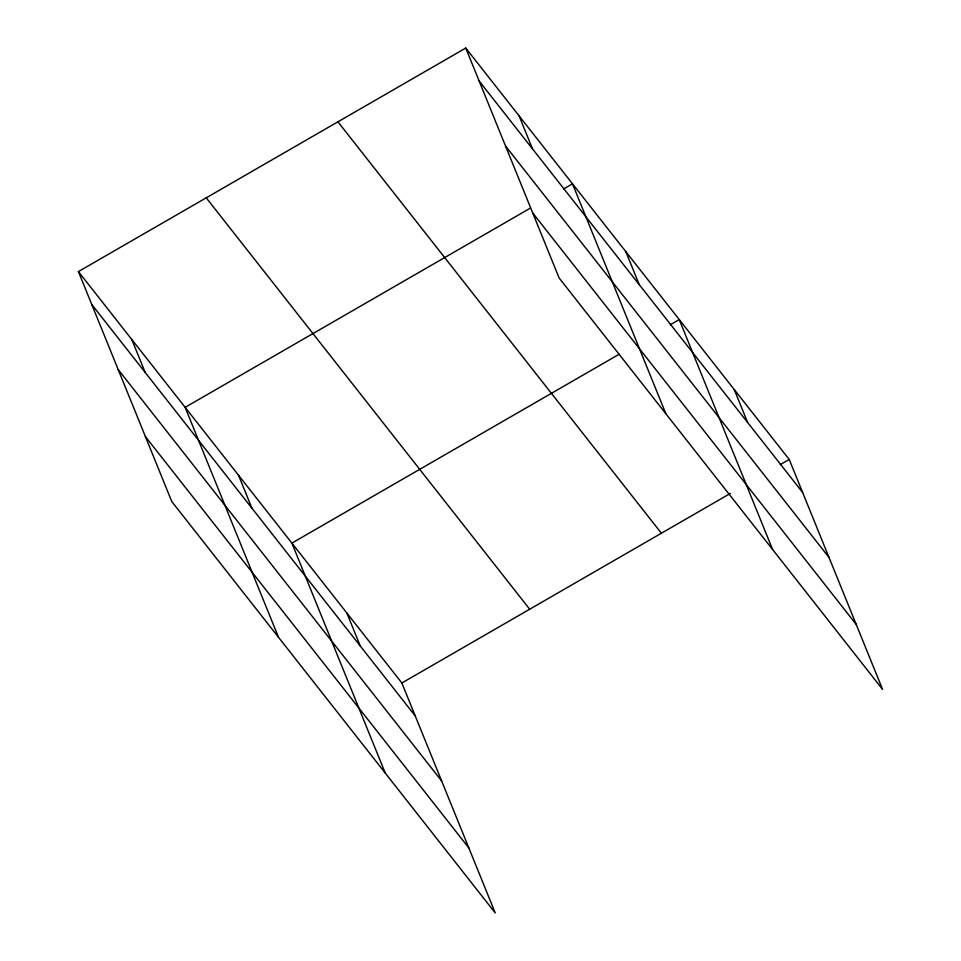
<?xml version="1.0" encoding="UTF-8"?>
<svg xmlns="http://www.w3.org/2000/svg" width="961" height="961" viewBox="0 0 961 961"><rect width="100%" height="100%" fill="white"/><g stroke="black" fill="none" stroke-linecap="round" stroke-linejoin="round"><path stroke-width="1.44" d="M78.406 271.579L401.866 682.995L495.239 912.95L171.779 501.546L78.406 271.579L465.761 48.05L789.221 459.454L882.594 689.421L559.134 278.005L465.761 48.05M530.316 208.153L185.149 407.344L278.522 637.311M563.554 188.981L572.504 183.815L665.877 413.771M619.16 354.249L291.892 543.109L385.265 773.076M670.298 324.746L679.247 319.581L772.62 549.536M401.866 682.995L730.42 493.389M780.272 464.619L789.221 459.454M479.131 81L802.603 492.404M505.534 146.012L828.995 557.416M532.73 212.994L856.191 624.398M337.936 121.819L661.396 533.223M206.231 197.822L529.691 609.226M91.788 304.529L415.248 715.933M118.179 369.541L441.64 780.957M145.375 436.522L468.848 847.938M734.228 389.517L747.61 422.468M625.875 251.698L639.245 284.648M519.132 115.933L532.502 148.883M346.873 613.058L360.255 645.996M238.52 475.227L251.902 508.177M131.777 339.461L145.159 372.412"/></g></svg>
